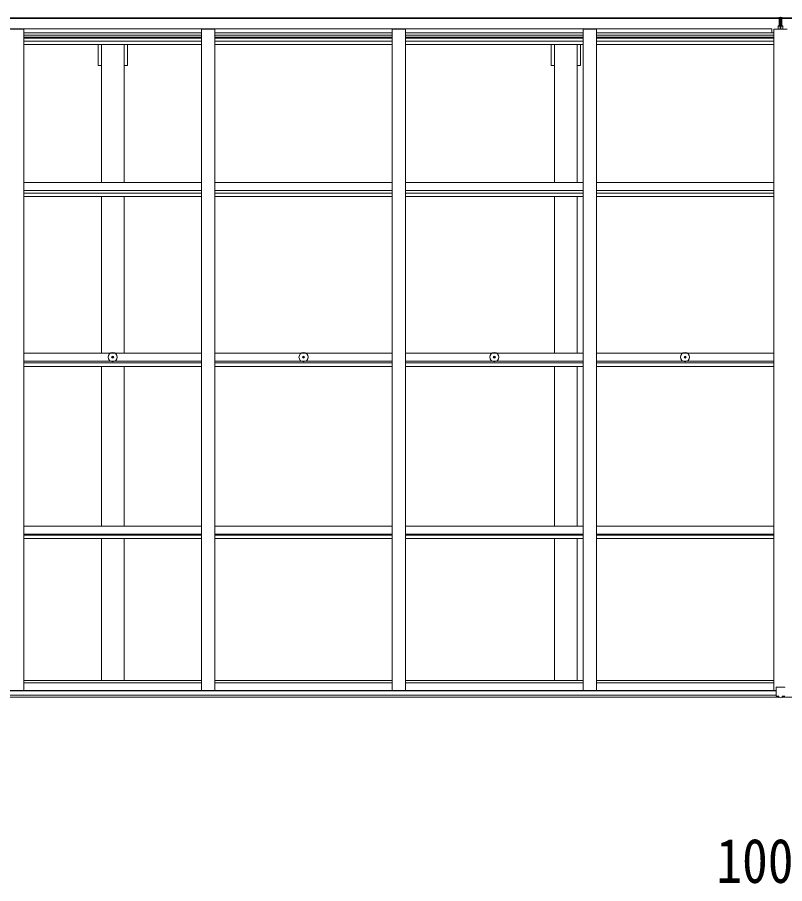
# Model space of a CAD drawing. Units: millimetres at full size, sheet at 1:35; details may follow other scales. Extents: x -9783 to 9892, y -6828 to 6752.
# Drawn here: x -467 to 2413, y 1062 to 4312 of the extents above; entities that cross this region are included whole.
import ezdxf
from ezdxf.enums import TextEntityAlignment as Align

# ---------------------------------------------------------------- set-up
doc = ezdxf.new("R2010")
doc.units = ezdxf.units.MM
doc.header["$LTSCALE"] = 35
for name, color, linetype, lineweight in [('0-1_本体', 4, 'Continuous', 9), ('0-2_部品', 7, 'Continuous', 9), ('0-3_ELV2', 7, 'Continuous', 9), ('0-A_寸法', 6, 'Continuous', 9)]:
    doc.layers.add(name, color=color, linetype=linetype, lineweight=lineweight)
doc.styles.add('ＭＳ ゴシック', font='')
doc.styles.get('ＭＳ ゴシック').set_extended_font_data('MS Gothic')

msp = doc.modelspace()

# ---------------------------------------------------------------- linework, layer by layer
at = {"layer": '0-1_本体'}
for p, q in [((-2613.66, 4309.92), (2395.34, 4309.92)), ((-2613.66, 4307.86), (2395.34, 4307.86)), ((7407.34, 4309.92), (2398.34, 4309.92)), ((7407.34, 4307.86), (2398.34, 4307.86)), ((-2582.66, 4269.66), (2364.34, 4269.66)), ((-492.16, 4267.59), (-442.16, 4267.59)), ((-442.16, 1787.71), (-442.16, 4267.59)), ((223.84, 4267.59), (273.84, 4267.59)), ((223.84, 1787.71), (223.84, 4267.59)), ((273.84, 1787.71), (273.84, 4267.59)), ((939.84, 4267.59), (989.84, 4267.59)), ((939.84, 1787.71), (939.84, 4267.59)), ((989.84, 1787.71), (989.84, 4267.59)), ((1655.84, 4267.59), (1705.84, 4267.59)), ((1655.84, 1787.71), (1655.84, 4267.59)), ((1705.84, 1787.71), (1705.84, 4267.59)), ((2364.34, 4254.59), (2364.34, 4269.66)), ((2371.84, 1787.69), (2371.84, 4268.01)), ((2421.84, 4268.01), (2371.84, 4268.01)), ((-442.16, 4254.59), (223.84, 4254.59)), ((-442.16, 4245.22), (223.84, 4245.22)), ((-442.16, 4238.15), (223.84, 4238.15)), ((-442.16, 4234.36), (223.84, 4234.36)), ((273.84, 4254.59), (939.84, 4254.59)), ((273.84, 4245.22), (939.84, 4245.22)), ((273.84, 4238.15), (939.84, 4238.15)), ((273.84, 4234.36), (939.84, 4234.36)), ((989.84, 4254.59), (1655.84, 4254.59)), ((989.84, 4245.22), (1655.84, 4245.22)), ((989.84, 4238.15), (1655.84, 4238.15)), ((989.84, 4234.36), (1655.84, 4234.36)), ((1705.84, 4254.59), (2371.84, 4254.59)), ((1705.84, 4245.22), (2371.84, 4245.22)), ((1705.84, 4238.15), (2371.84, 4238.15)), ((1705.84, 4234.36), (2371.84, 4234.36)), ((-442.16, 4223.02), (223.84, 4223.02)), ((-442.16, 4210.19), (223.84, 4210.19)), ((-151.66, 3692.19), (-151.66, 4210.19)), ((-66.66, 3692.19), (-66.66, 4210.19)), ((-54.16, 4131.2), (-54.16, 4210.19)), ((273.84, 4223.02), (939.84, 4223.02)), ((273.84, 4210.19), (939.84, 4210.19)), ((989.84, 4223.02), (1655.84, 4223.02)), ((989.84, 4210.19), (1655.84, 4210.19)), ((1548.34, 3692.19), (1548.34, 4210.19)), ((1633.34, 3692.19), (1633.34, 4210.19)), ((1645.84, 4131.2), (1645.84, 4210.19)), ((1705.84, 4223.02), (2371.84, 4223.02)), ((1705.84, 4210.19), (2371.84, 4210.19)), ((-54.16, 4131.2), (-66.66, 4131.2)), ((1645.84, 4131.2), (1633.34, 4131.2)), ((-442.16, 3692.19), (223.84, 3692.19)), ((273.84, 3692.19), (939.84, 3692.19)), ((989.84, 3692.19), (1655.84, 3692.19)), ((1705.84, 3692.19), (2371.84, 3692.19)), ((-442.16, 3663.22), (223.84, 3663.22)), ((-442.16, 3653.11), (223.84, 3653.11)), ((-442.16, 3640.25), (223.84, 3640.25)), ((-151.66, 3052.28), (-151.66, 3640.25)), ((-66.66, 3052.28), (-66.66, 3640.25)), ((273.84, 3663.22), (939.84, 3663.22)), ((273.84, 3653.11), (939.84, 3653.11)), ((273.84, 3640.25), (939.84, 3640.25)), ((989.84, 3663.22), (1655.84, 3663.22)), ((989.84, 3653.11), (1655.84, 3653.11)), ((989.84, 3640.25), (1655.84, 3640.25)), ((1548.34, 3052.28), (1548.34, 3640.25)), ((1633.34, 3052.28), (1633.34, 3640.25)), ((1705.84, 3663.22), (2371.84, 3663.22)), ((1705.84, 3653.11), (2371.84, 3653.11)), ((1705.84, 3640.25), (2371.84, 3640.25)), ((-442.16, 3052.28), (223.84, 3052.28)), ((-442.16, 3022.84), (223.84, 3022.84)), ((273.84, 3052.28), (939.84, 3052.28)), ((273.84, 3022.84), (939.84, 3022.84)), ((989.84, 3052.28), (1655.84, 3052.28)), ((989.84, 3022.84), (1655.84, 3022.84)), ((1705.84, 3052.28), (2371.84, 3052.28)), ((1705.84, 3022.84), (2371.84, 3022.84)), ((-442.16, 3015.73), (223.84, 3015.73)), ((-442.16, 3002.75), (223.84, 3002.75)), ((-151.66, 2403.67), (-151.66, 3002.75)), ((-66.66, 2403.67), (-66.66, 3002.75)), ((273.84, 3015.73), (939.84, 3015.73)), ((273.84, 3002.75), (939.84, 3002.75)), ((989.84, 3015.73), (1655.84, 3015.73)), ((989.84, 3002.75), (1655.84, 3002.75)), ((1548.34, 2403.67), (1548.34, 3002.75)), ((1633.34, 2403.67), (1633.34, 3002.75)), ((1705.84, 3015.73), (2371.84, 3015.73)), ((1705.84, 3002.75), (2371.84, 3002.75)), ((-442.16, 2403.67), (223.84, 2403.67)), ((-442.16, 2373.88), (223.84, 2373.88)), ((273.84, 2403.67), (939.84, 2403.67)), ((273.84, 2373.88), (939.84, 2373.88)), ((989.84, 2403.67), (1655.84, 2403.67)), ((989.84, 2373.88), (1655.84, 2373.88)), ((1705.84, 2403.67), (2371.84, 2403.67)), ((1705.84, 2373.88), (2371.84, 2373.88)), ((-442.16, 2370.01), (223.84, 2370.01)), ((-442.16, 2356.98), (223.84, 2356.98)), ((-151.66, 1824.95), (-151.66, 2356.98)), ((-66.66, 1824.95), (-66.66, 2356.98)), ((273.84, 2370.01), (939.84, 2370.01)), ((273.84, 2356.98), (939.84, 2356.98)), ((989.84, 2370.01), (1655.84, 2370.01)), ((989.84, 2356.98), (1655.84, 2356.98)), ((1548.34, 1824.95), (1548.34, 2356.98)), ((1633.34, 1824.95), (1633.34, 2356.98)), ((1705.84, 2370.01), (2371.84, 2370.01)), ((1705.84, 2356.98), (2371.84, 2356.98)), ((-442.16, 1824.95), (223.84, 1824.95)), ((273.84, 1824.95), (939.84, 1824.95)), ((989.84, 1824.95), (1655.84, 1824.95)), ((1705.84, 1824.95), (2371.84, 1824.95)), ((-2599.21, 1787.71), (2380.88, 1787.71)), ((-442.16, 1815.82), (223.84, 1815.82)), ((273.84, 1815.82), (939.84, 1815.82)), ((989.84, 1815.82), (1655.84, 1815.82)), ((1705.84, 1815.82), (2371.84, 1815.82)), ((-2608.66, 1762.26), (2390.34, 1762.26)), ((-2598.66, 1785.35), (2380.34, 1785.35)), ((-2598.66, 1769.7), (2380.34, 1769.7)), ((7402.34, 1762.26), (2403.34, 1762.26))]:
    msp.add_line(p, q, dxfattribs=at)
for points in [[(-151.66, 4131.2), (-164.16, 4131.2), (-164.16, 4210.19)], [(1548.34, 4131.2), (1535.84, 4131.2), (1535.84, 4210.19)]]:
    msp.add_lwpolyline(points, dxfattribs=at)
at = {"layer": '0-2_部品'}
for p, q in [((-111.41, 3038.07), (-110.3, 3038.09)), ((-111.41, 3037.07), (-110.3, 3037.05)), ((-110.3, 3038.09), (-109.78, 3038.19)), ((-110.3, 3037.05), (-109.78, 3036.95)), ((-109.68, 3038.71), (-109.78, 3038.19)), ((-109.68, 3036.43), (-109.78, 3036.95)), ((-109.66, 3039.81), (-109.68, 3038.71)), ((-109.66, 3035.32), (-109.68, 3036.43)), ((-108.66, 3039.81), (-108.64, 3038.71)), ((-108.66, 3035.32), (-108.64, 3036.43)), ((-108.64, 3038.71), (-108.54, 3038.19)), ((-108.64, 3036.43), (-108.54, 3036.95)), ((-108.03, 3038.09), (-108.54, 3038.19)), ((-108.03, 3037.05), (-108.54, 3036.95)), ((-106.92, 3038.07), (-108.03, 3038.09)), ((-106.92, 3037.07), (-108.03, 3037.05)), ((604.59, 3038.07), (605.7, 3038.09)), ((604.59, 3037.07), (605.7, 3037.05)), ((605.7, 3038.09), (606.22, 3038.19)), ((605.7, 3037.05), (606.22, 3036.95)), ((606.32, 3038.71), (606.22, 3038.19)), ((606.32, 3036.43), (606.22, 3036.95)), ((606.34, 3039.81), (606.32, 3038.71)), ((606.34, 3035.32), (606.32, 3036.43)), ((607.34, 3039.81), (607.36, 3038.71)), ((607.34, 3035.32), (607.36, 3036.43)), ((607.36, 3038.71), (607.46, 3038.19)), ((607.36, 3036.43), (607.46, 3036.95)), ((607.97, 3038.09), (607.46, 3038.19)), ((607.97, 3037.05), (607.46, 3036.95)), ((609.08, 3038.07), (607.97, 3038.09)), ((609.08, 3037.07), (607.97, 3037.05)), ((1320.59, 3038.07), (1321.7, 3038.09)), ((1320.59, 3037.07), (1321.7, 3037.05)), ((1321.7, 3038.09), (1322.22, 3038.19)), ((1321.7, 3037.05), (1322.22, 3036.95)), ((1322.32, 3038.71), (1322.22, 3038.19)), ((1322.32, 3036.43), (1322.22, 3036.95)), ((1322.34, 3039.81), (1322.32, 3038.71)), ((1322.34, 3035.32), (1322.32, 3036.43)), ((1323.34, 3039.81), (1323.36, 3038.71)), ((1323.34, 3035.32), (1323.36, 3036.43)), ((1323.36, 3038.71), (1323.46, 3038.19)), ((1323.36, 3036.43), (1323.46, 3036.95)), ((1323.97, 3038.09), (1323.46, 3038.19)), ((1323.97, 3037.05), (1323.46, 3036.95)), ((1325.08, 3038.07), (1323.97, 3038.09)), ((1325.08, 3037.07), (1323.97, 3037.05)), ((2036.59, 3038.07), (2037.7, 3038.09)), ((2036.59, 3037.07), (2037.7, 3037.05)), ((2037.7, 3038.09), (2038.22, 3038.19)), ((2037.7, 3037.05), (2038.22, 3036.95)), ((2038.32, 3038.71), (2038.22, 3038.19)), ((2038.32, 3036.43), (2038.22, 3036.95)), ((2038.34, 3039.81), (2038.32, 3038.71)), ((2038.34, 3035.32), (2038.32, 3036.43)), ((2039.34, 3039.81), (2039.36, 3038.71)), ((2039.34, 3035.32), (2039.36, 3036.43)), ((2039.36, 3038.71), (2039.46, 3038.19)), ((2039.36, 3036.43), (2039.46, 3036.95)), ((2039.97, 3038.09), (2039.46, 3038.19)), ((2039.97, 3037.05), (2039.46, 3036.95)), ((2041.08, 3038.07), (2039.97, 3038.09)), ((2041.08, 3037.07), (2039.97, 3037.05))]:
    msp.add_line(p, q, dxfattribs=at)
for centre, radius in [((-109.16, 3037.57), 17), ((-109.16, 3037.57), 4), ((606.84, 3037.57), 17), ((606.84, 3037.57), 4), ((1322.84, 3037.57), 17), ((1322.84, 3037.57), 4), ((2038.84, 3037.57), 17), ((2038.84, 3037.57), 4)]:
    msp.add_circle(centre, radius, dxfattribs=at)
for centre, start, end in [((-109.16, 3037.57), 167.44414, 192.55586), ((-109.16, 3037.57), 77.44414, 102.55586), ((-109.16, 3037.57), 257.44414, 282.55586), ((-109.16, 3037.57), 347.44414, 12.55586), ((606.84, 3037.57), 167.44414, 192.55586), ((606.84, 3037.57), 77.44414, 102.55586), ((606.84, 3037.57), 257.44414, 282.55586), ((606.84, 3037.57), 347.44414, 12.55586), ((1322.84, 3037.57), 167.44414, 192.55586), ((1322.84, 3037.57), 77.44414, 102.55586), ((1322.84, 3037.57), 257.44414, 282.55586), ((1322.84, 3037.57), 347.44414, 12.55586), ((2038.84, 3037.57), 167.44414, 192.55586), ((2038.84, 3037.57), 77.44414, 102.55586), ((2038.84, 3037.57), 257.44414, 282.55586), ((2038.84, 3037.57), 347.44414, 12.55586)]:
    msp.add_arc(centre, 2.3, start, end, dxfattribs=at)
at = {"layer": '0-3_ELV2'}
for p, q in [((2390.34, 4311.84), (2395.18, 4312.13)), ((2390.34, 4308.83), (2390.34, 4311.84)), ((2395.34, 4309.14), (2390.34, 4308.83)), ((2390.34, 4307.34), (2390.34, 4308.83)), ((2391.34, 4306.34), (2395.34, 4306.34)), ((2391.34, 4304.51), (2391.34, 4306.34)), ((2391.34, 4304.51), (2395.34, 4304.44)), ((2391.34, 4300.9), (2391.34, 4304.51)), ((2391.34, 4300.9), (2395.34, 4300.84)), ((2391.34, 4292.67), (2391.34, 4300.9)), ((2391.34, 4292.67), (2395.34, 4292.63)), ((2391.34, 4280.8), (2391.34, 4292.67)), ((2395.18, 4312.13), (2396.84, 4312.23)), ((2396.84, 4309.23), (2395.34, 4309.14)), ((2395.34, 4306.34), (2395.34, 4309.14)), ((2395.34, 4306.34), (2395.34, 4295.62)), ((2395.34, 4295.62), (2398.34, 4295.62)), ((2395.34, 4288.55), (2395.34, 4295.62)), ((2396.84, 4312.23), (2396.84, 4309.23)), ((2403.34, 4308.83), (2396.84, 4309.23)), ((2398.34, 4306.34), (2402.34, 4306.34)), ((2398.34, 4306.34), (2398.34, 4295.62)), ((2398.34, 4304.44), (2402.34, 4304.44)), ((2398.34, 4288.55), (2398.34, 4295.62)), ((2402.34, 4304.44), (2402.34, 4306.34)), ((2402.34, 4280.8), (2402.34, 4292.63)), ((2403.34, 4307.34), (2403.34, 4308.83)), ((2388.34, 4280.78), (2395.34, 4280.84)), ((2388.34, 4279.4), (2395.34, 4279.34)), ((2388.34, 4268.01), (2388.34, 4278.9)), ((2395.34, 4288.55), (2398.34, 4288.55)), ((2395.34, 4278.91), (2395.34, 4288.55)), ((2395.34, 4278.91), (2398.34, 4278.91)), ((2395.34, 4271.84), (2395.34, 4278.91)), ((2395.34, 4271.84), (2398.34, 4271.84)), ((2395.34, 4271.84), (2395.34, 4268.01)), ((2398.34, 4278.91), (2398.34, 4288.55)), ((2405.34, 4280.28), (2398.34, 4280.34)), ((2398.34, 4271.84), (2398.34, 4278.91)), ((2398.34, 4271.84), (2398.34, 4268.01)), ((2405.34, 4279.4), (2405.34, 4280.28)), ((2405.34, 4268.01), (2405.34, 4278.9)), ((2380.34, 1766.23), (2380.34, 1798.55)), ((2412.34, 1799.55), (2381.34, 1799.55)), ((2380.34, 1766.23), (2380.34, 1766.19)), ((2390.34, 1765.46), (2381.34, 1765.52)), ((2403.34, 1765.46), (2412.34, 1765.52))]:
    msp.add_line(p, q, dxfattribs=at)
for points in [[(2396.84, 4312.23), (2403.34, 4311.84), (2403.34, 4308.83)], [(2398.34, 4300.84), (2402.34, 4300.84), (2402.34, 4304.44)], [(2398.34, 4292.63), (2402.34, 4292.63), (2402.34, 4300.84)], [(2395.34, 4280.34), (2388.34, 4280.28), (2388.34, 4280.78)], [(2395.34, 4278.84), (2388.34, 4278.9), (2388.34, 4279.4), (2388.34, 4280.28)], [(2398.34, 4280.84), (2405.34, 4280.78), (2405.34, 4280.28)], [(2398.34, 4279.34), (2405.34, 4279.4), (2405.34, 4278.9), (2398.34, 4278.84)], [(2396.84, 1760.04), (2390.34, 1760.43), (2390.34, 1765.46)], [(2396.84, 1760.04), (2403.34, 1760.43), (2403.34, 1765.46)]]:
    msp.add_lwpolyline(points, dxfattribs=at)
for centre, start, end in [((2391.34, 4307.34), 180, 270), ((2402.34, 4307.34), 270, 0), ((2381.34, 1798.55), 90, 180), ((2412.34, 1798.55), 0, 90)]:
    msp.add_arc(centre, 1, start, end, dxfattribs=at)
for centre, major_axis, ratio, start_param, end_param in [((2395.36, 4309.14), (0.18, -2.99), 0.008711, 3.1415927, 4.7113235), ((2223.47, 4298.62), (171.87, 10.52), 0.017422, 6.2821194, 6.2831848), ((2381.34, 1766.23), (1, -0.012), 0.707053, 3.2044821, 4.7211143), ((2412.34, 1766.23), (-1, -0.012), 0.707053, 1.562071, 3.0787032)]:
    msp.add_ellipse(centre, major_axis=major_axis, ratio=ratio, start_param=start_param, end_param=end_param, dxfattribs=at)

# ---------------------------------------------------------------- texts
at = {"layer": '0-A_寸法', "color": 7, "style": 'ＭＳ ゴシック', "width": 0.85}
msp.add_text('10064', height=166.8, dxfattribs=at).set_placement((2156.21, 1015.16), align=Align.BOTTOM_LEFT)

doc.saveas('drawing.dxf')
